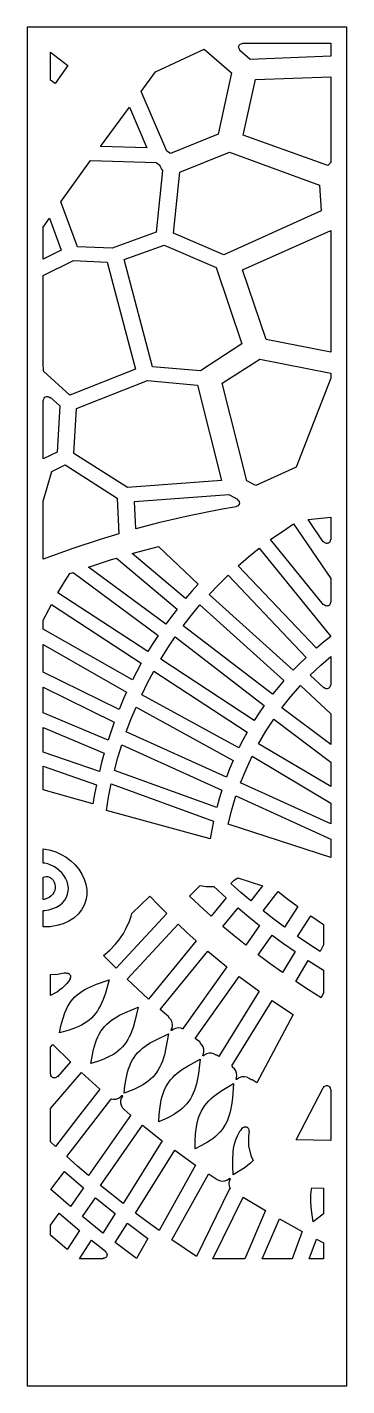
# Model space of a CAD drawing. Extents: x 0 to 400, y 0 to 1700.
import ezdxf

# ---------------------------------------------------------------- set-up
doc = ezdxf.new("R2010")
doc.units = 0
doc.layers.add('CUT', color=1, linetype='CONTINUOUS')
doc.layers.add('OUTLINE', color=7, linetype='CONTINUOUS')

msp = doc.modelspace()

# ---------------------------------------------------------------- linework, layer by layer
at = {"layer": 'CUT'}
for points in [[(29, 1633.59), (29, 1668.72), (50.68, 1652.03), (34.93, 1629.53)], [(255.64, 1642.69), (238.87, 1566.03), (179.16, 1541.77), (174.91, 1544.76), (142.52, 1619.59), (160.63, 1644.03), (221.38, 1672.43)], [(279.13, 1659.7), (266.16, 1670.88), (266.31, 1671.29), (266.26, 1671.51), (265.57, 1672.29), (265.12, 1673), (264.71, 1674.22), (264.64, 1675.07), (264.84, 1676.33), (265.19, 1677.11), (265.66, 1677.82), (266.62, 1678.67), (267.77, 1679.21), (269.29, 1679.45), (269.48, 1679.59), (269.64, 1680), (380, 1680), (380, 1663.74)], [(376.21, 1526.77), (270.49, 1565.01), (285.79, 1634.59), (380, 1638.01), (380, 1530.82)], [(91.92, 1550.6), (127.96, 1599.9), (149.92, 1548.98)], [(169.28, 1520.84), (161.24, 1443.46), (106.44, 1423.6), (62.91, 1425.34), (42.22, 1481.44), (79.37, 1533.27), (161.38, 1530.76), (165.93, 1527.54), (166.15, 1526.3), (166.66, 1524.72), (167.9, 1522.49)], [(253.36, 1543.61), (365.86, 1502.44), (367.8, 1470.18), (246.21, 1415.28), (183.23, 1442.35), (191.19, 1518.61)], [(20, 1449.91), (27.83, 1461.07), (42.54, 1421.03), (20, 1409.81)], [(380, 1445.78), (380, 1293.24), (299.18, 1309.04), (269.64, 1396.45)], [(171.5, 1427.36), (236.58, 1399.19), (268.67, 1303.76), (216.7, 1270.02), (156.83, 1275.17), (121.17, 1409.27)], [(135.57, 1272.25), (53.5, 1239.6), (20.5, 1269.61), (20, 1279.69), (20, 1389.1), (58.03, 1407.92), (100.09, 1406.12)], [(243.92, 1254.43), (291.06, 1284.8), (380, 1267.07), (380, 1260.92), (336.62, 1149.45), (285.97, 1126.35), (274.83, 1132.23)], [(243.18, 1132.94), (125.48, 1124.07), (58.55, 1166.66), (61.82, 1222.83), (150.5, 1257.84), (213.17, 1252.19)], [(28.64, 1236.75), (28.82, 1236.89), (40.73, 1226.01), (37.39, 1168.41), (20, 1159.78), (20, 1233), (20.41, 1233.16), (20.55, 1233.35), (20.78, 1234.85), (21.31, 1236), (22.15, 1236.95), (23.22, 1237.62), (24.45, 1237.96), (25.71, 1237.94), (26.92, 1237.56), (28.19, 1236.72)], [(47.64, 1152.27), (112.44, 1110.82), (114.61, 1066.05), (91.53, 1059.15), (56.95, 1047.75), (20, 1034.41), (20, 1107.06), (31.04, 1144.09)], [(261.47, 1099.64), (241.9, 1096.38), (202.52, 1088.61), (164.31, 1079.72), (135.91, 1072.15), (134.24, 1106.62), (252.14, 1115.19), (263.07, 1109.36), (262.99, 1109.15), (263.11, 1108.71), (264.37, 1107.77), (265.14, 1106.72), (265.46, 1105.91), (265.64, 1104.61), (265.43, 1103.33), (265.08, 1102.52), (264.57, 1101.8), (263.95, 1101.2), (262.8, 1100.56), (261.73, 1100.24), (261.56, 1100.08)], [(304.64, 1058.77), (323.62, 1072.01), (333.38, 1078.36), (380, 1010.27), (380, 980.67), (379.59, 980.51), (379.45, 980.32), (379.31, 979.21), (379.06, 978.38), (378.65, 977.62), (378.11, 976.96), (377.44, 976.41), (376.67, 976), (375.84, 975.75), (374.99, 975.67), (374.13, 975.76), (373.3, 976.01), (372.19, 976.68), (371.38, 977.46), (371.16, 977.52), (370.74, 977.38)], [(351.5, 1083.82), (380, 1087.07), (380, 1059.04), (379.59, 1058.88), (379.45, 1058.69), (379.31, 1057.59), (379.06, 1056.77), (378.67, 1056), (378.13, 1055.34), (377.09, 1054.57), (376.3, 1054.23), (375.47, 1054.07), (374.61, 1054.06), (373.76, 1054.22), (372.6, 1054.75), (371.93, 1055.29), (371.18, 1056.13), (370.74, 1056.19), (370.54, 1056.1)], [(140.59, 1044.14), (164.38, 1050.38), (214, 1003.19), (206.06, 994.3), (198.33, 985.25), (131.35, 1041.42)], [(290.48, 1048.07), (379.96, 937.54), (370.97, 930.47), (362.22, 923.19), (264.21, 1026.1), (277.14, 1037.27)], [(178.01, 959.28), (173.39, 952.89), (76.75, 1024.45), (105.59, 1033.83), (111.77, 1035.65), (187.53, 971.87)], [(53.26, 1016.29), (57.48, 1017.78), (163.72, 938.77), (157.32, 928.86), (151.16, 918.82), (38.53, 992.17), (46.73, 1005.89)], [(349, 911.34), (340.87, 903.51), (332.98, 895.48), (227.7, 990.07), (239.31, 1002.32), (251.36, 1014.23)], [(30.3, 977.54), (142.64, 904.04), (137.05, 893.68), (131.69, 883.21), (20, 946.72), (20, 957.85)], [(195.29, 950.98), (205.53, 964.21), (216.22, 977.12), (321.14, 882.49), (313.92, 873.95), (306.95, 865.23)], [(185.24, 937.05), (296.55, 851.21), (290.26, 842.03), (284.24, 832.69), (167.12, 909.11), (175.94, 923.22)], [(20, 892.89), (20, 927.47), (124.35, 867.82), (121.14, 860.67), (115.04, 846.21)], [(371.32, 873.43), (371.15, 873.3), (354.23, 889.09), (367.62, 901.74), (380, 912.42), (380, 877.15), (379.59, 876.99), (379.45, 876.8), (379.21, 875.29), (378.68, 874.14), (377.83, 873.19), (377.5, 872.92), (376.75, 872.51), (375.53, 872.19), (374.26, 872.21), (373.05, 872.61), (371.77, 873.46)], [(158.54, 894.32), (275.36, 817.74), (270.04, 807.99), (265, 798.1), (143.32, 864.78), (150.69, 879.67)], [(20, 841.9), (20, 874.2), (108.89, 830.28), (101.24, 807.96)], [(341.99, 876.37), (380, 840.76), (380, 802.47), (318.66, 848.36), (329.97, 862.62)], [(136.26, 849.22), (257.67, 782.33), (253.36, 772.08), (249.33, 761.72), (124.01, 818.29), (129.89, 833.86)], [(380, 749.75), (289.5, 803.29), (298.61, 818.95), (308.47, 834.16), (380, 780.41)], [(20, 823.65), (96.31, 791.55), (93.2, 780.13), (90.34, 768.62), (20, 793.06)], [(118.48, 802.06), (243.59, 745.23), (240.29, 734.56), (237.29, 723.79), (109.25, 769.95), (113.61, 786.1)], [(273.87, 771.38), (281.46, 787.83), (380, 729.24), (380, 703.36), (267.06, 754.56)], [(86.62, 751.81), (84.37, 740.11), (82.35, 728.35), (20, 745.76), (20, 775.14)], [(105.29, 753.17), (233.17, 706.7), (230.91, 695.68), (228.95, 684.57), (99.11, 720.07), (101.94, 736.69)], [(256.02, 720.6), (261.26, 738.05), (380, 683.89), (380, 660.94), (251.58, 702.86)], [(43.25, 641.95), (40.2, 644.95), (36.86, 647.57), (33.28, 649.8), (29.56, 651.6), (25.77, 652.97), (21.97, 653.89), (20, 654.15), (20, 671.94), (22.65, 671.66), (29.35, 670.2), (36.03, 667.97), (42.56, 664.99), (48.81, 661.29), (54.65, 656.9), (59.96, 651.91), (64.61, 646.38), (68.49, 640.4), (71.51, 634.07), (73.58, 627.5), (74.64, 620.82), (74.63, 614.14), (73.52, 607.6), (71.31, 601.33), (68.01, 595.44), (63.65, 590.07), (58.3, 585.32), (52.02, 581.31), (44.93, 578.12), (37.12, 575.83), (28.73, 574.51), (20, 574.2), (20, 594.9), (21.86, 594.94), (27.25, 595.71), (32.25, 597.1), (36.8, 599.04), (40.81, 601.51), (44.24, 604.42), (47.03, 607.71), (49.17, 611.32), (50.63, 615.15), (51.41, 619.14), (51.52, 623.19), (50.99, 627.25), (49.84, 631.21), (48.13, 635.03), (45.91, 638.63)], [(31.45, 633.96), (32.4, 632.71), (33.71, 630.4), (34.64, 627.85), (35.11, 625.22), (35.09, 622.56), (34.56, 619.95), (33.52, 617.44), (31.96, 615.1), (29.91, 613), (27.39, 611.19), (24.44, 609.73), (21.1, 608.67), (20, 608.49), (20, 636.48), (21.54, 637.08), (23.59, 637.35), (25.75, 637.15), (27.87, 636.48), (29.82, 635.39)], [(254.96, 628.36), (258.97, 632.86), (263.6, 635.82), (294.57, 625.71), (280.07, 606.69), (267.39, 617.43)], [(114.62, 557.66), (120.34, 566.09), (123.64, 571.97), (127.91, 581.41), (130.12, 587.68), (131.02, 591.17), (153.56, 612.52), (164.08, 601.69), (174.79, 590.99), (111.39, 522.49), (95.65, 538.57), (98.1, 540.42), (103.45, 545.16), (110.26, 552.29)], [(220.99, 595.81), (203.21, 612.5), (216.34, 626.13), (224.09, 624.77), (233.65, 624.88), (249.18, 610.79), (230.08, 587.61)], [(326.28, 608.94), (338.79, 599.65), (322.1, 573.88), (308.65, 583.94), (295.45, 594.21), (313.98, 618.44)], [(244.86, 574.72), (264.05, 597.92), (277.36, 586.86), (290.93, 576.01), (273.48, 551.22), (259.03, 562.85)], [(352.3, 552.67), (338.36, 562.23), (355.14, 588.03), (371, 577.3), (371, 551.68), (366.47, 543.35)], [(125.07, 509.03), (188.75, 577.54), (199.91, 567.15), (211.27, 556.91), (151.91, 483.92), (138.36, 496.39)], [(335.15, 543.46), (319.49, 517.13), (304.2, 527.99), (289.18, 539.11), (306.71, 563.92), (320.81, 553.57)], [(181.74, 452.72), (181.01, 455.71), (179.58, 458.42), (177.46, 460.75), (177.31, 461.16), (177.46, 461.54), (166.41, 471.03), (226.03, 544.06), (237.82, 534.16), (249.8, 524.41), (195.09, 447.49), (195.15, 447.3), (195.01, 446.86), (194.61, 446.65), (194.38, 446.67), (193.28, 446.98), (192.51, 447.32), (189.12, 447.78), (185.72, 447.3), (182.58, 445.91), (180.96, 444.61), (180.72, 444.58), (180.5, 444.65), (180.31, 444.8), (180.18, 445.25), (180.93, 446.68), (181.71, 449.64)], [(336.06, 505.85), (351.8, 532.22), (371, 519.91), (371, 491.65), (367.96, 485.52), (351.89, 495.55)], [(54.2, 511.95), (54.08, 511.1), (53.51, 509.68), (53.53, 509.45), (53.79, 509.12), (51.67, 506.07), (49.28, 503.07), (46.71, 500.28), (43.95, 497.7), (41, 495.33), (37.85, 493.17), (34.52, 491.22), (29, 488.6), (29, 514.48), (38.08, 515.24), (46.47, 516.56), (48.13, 516.93), (48.22, 516.73), (48.59, 516.47), (49.7, 516.58), (50.54, 516.52), (51.38, 516.29), (52.48, 515.67), (53.38, 514.76), (53.8, 514.02), (54.09, 513.21)], [(218.64, 426.87), (216.43, 429.1), (216.25, 429.5), (216.38, 429.88), (210.07, 434.78), (265.35, 512.21), (277.74, 502.83), (290.32, 493.61), (239.92, 412.02), (237.36, 413.94), (237.03, 413.71), (236.59, 413.77), (233.73, 415.39), (230.61, 416.19), (227.37, 416.16), (224.27, 415.3), (221.48, 413.66), (220.6, 412.83), (220.13, 412.84), (219.93, 412.98), (219.77, 413.42), (220.6, 415.23), (221.23, 418.23), (221.09, 421.3), (220.22, 424.24)], [(40.26, 441.6), (42.22, 450.36), (44.48, 458.84), (47.25, 466.82), (48.87, 470.58), (50.66, 474.17), (52.64, 477.56), (54.82, 480.76), (57.19, 483.75), (59.77, 486.54), (62.55, 489.12), (65.52, 491.51), (68.67, 493.72), (72, 495.75), (75.49, 497.62), (79.12, 499.36), (86.74, 502.49), (102.78, 508.08), (97.85, 491.36), (95.04, 483.39), (93.47, 479.57), (91.76, 475.9), (89.88, 472.39), (87.83, 469.06), (85.6, 465.91), (83.17, 462.95), (80.54, 460.2), (77.7, 457.66), (74.66, 455.31), (71.43, 453.17), (68.01, 451.22), (64.41, 449.44), (60.66, 447.84), (52.75, 445.05)], [(259.41, 396.79), (257.1, 398.89), (256.9, 399.28), (257.01, 399.67), (255.97, 400.4), (306.62, 482.1), (319.59, 473.28), (332.74, 464.63), (287.24, 378.95), (281.1, 383.09), (280.72, 382.83), (280.27, 382.92), (277.78, 384.6), (274.85, 386.06), (271.68, 386.71), (268.46, 386.51), (265.39, 385.48), (262.69, 383.69), (262.2, 383.23), (261.97, 383.17), (261.53, 383.34), (261.35, 383.77), (261.95, 385.3), (262.42, 388.32), (262.13, 391.37), (261.11, 394.25)], [(88.47, 436.68), (90.27, 440.21), (92.29, 443.56), (94.51, 446.71), (96.95, 449.66), (99.6, 452.42), (102.45, 454.99), (105.49, 457.37), (108.72, 459.6), (112.12, 461.67), (115.66, 463.6), (123.13, 467.15), (138.89, 473.6), (134.83, 456.42), (132.43, 448.2), (131.05, 444.26), (129.53, 440.45), (127.83, 436.8), (125.96, 433.32), (123.88, 430.02), (121.6, 426.91), (119.1, 423.99), (116.4, 421.27), (113.48, 418.74), (110.35, 416.41), (107.02, 414.26), (103.51, 412.29), (96.01, 408.81), (88.01, 405.82), (79.73, 403.15), (81.23, 412.13), (83.07, 420.84), (85.43, 429.07), (86.85, 432.96)], [(37.9, 386.85), (37.44, 386.84), (36.38, 385.96), (35.2, 385.43), (33.94, 385.26), (32.67, 385.46), (31.89, 385.8), (31.18, 386.28), (30.33, 387.23), (29.79, 388.39), (29.55, 389.91), (29.41, 390.1), (29, 390.26), (29, 423.63), (32.25, 427.04), (54.1, 405.41), (38.08, 386.74)], [(125.62, 392.66), (126.84, 396.67), (128.27, 400.52), (129.89, 404.2), (131.74, 407.69), (133.8, 410.99), (136.09, 414.1), (138.6, 417.03), (141.32, 419.77), (144.24, 422.34), (147.36, 424.75), (150.65, 427.02), (154.11, 429.15), (161.4, 433.12), (176.85, 440.43), (173.67, 422.81), (171.7, 414.36), (170.53, 410.3), (169.2, 406.36), (167.69, 402.58), (165.99, 398.95), (164.08, 395.5), (161.96, 392.23), (159.62, 389.15), (157.04, 386.26), (154.25, 383.56), (151.24, 381.03), (148.02, 378.69), (144.6, 376.52), (141.01, 374.5), (133.39, 370.86), (121.25, 366.08), (122.29, 375.27), (123.68, 384.19)], [(171.46, 369.6), (173.12, 373.24), (175.02, 376.69), (177.14, 379.96), (179.5, 383.05), (182.09, 385.97), (184.88, 388.72), (187.88, 391.32), (191.06, 393.77), (194.4, 396.11), (201.5, 400.48), (216.59, 408.65), (214.34, 390.64), (212.8, 381.97), (211.84, 377.78), (210.72, 373.73), (209.41, 369.82), (207.89, 366.05), (206.16, 362.46), (204.21, 359.04), (202.02, 355.8), (199.6, 352.73), (196.94, 349.85), (194.05, 347.15), (190.95, 344.61), (187.64, 342.24), (184.15, 340.01), (176.7, 335.94), (164.78, 330.49), (165.35, 339.87), (166.28, 348.99), (167.77, 357.68), (168.79, 361.82), (170.02, 365.8)], [(90.79, 371.26), (62.93, 335.29), (35.29, 299.63), (29, 305.41), (29, 347.06), (67.92, 392.23)], [(210.28, 296.49), (210.35, 306.04), (210.8, 315.35), (211.85, 324.25), (212.65, 328.5), (213.67, 332.6), (214.91, 336.54), (216.39, 340.31), (218.11, 343.9), (220.07, 347.32), (222.27, 350.58), (224.7, 353.66), (227.36, 356.59), (230.22, 359.38), (233.28, 362.03), (236.51, 364.56), (243.39, 369.35), (258.07, 378.38), (256.77, 359.99), (255.69, 351.11), (254.95, 346.82), (254.03, 342.65), (252.93, 338.61), (251.61, 334.72), (250.07, 330.99), (248.29, 327.42), (246.27, 324.02), (244, 320.79), (241.48, 317.73), (238.74, 314.84), (235.76, 312.11), (232.57, 309.54), (229.19, 307.11), (225.64, 304.8), (218.12, 300.51)], [(370.29, 373.05), (370.49, 372.98), (370.92, 373.1), (371.85, 374.35), (372.52, 374.91), (373.27, 375.33), (374.53, 375.65), (375.82, 375.6), (376.66, 375.35), (377.43, 374.95), (378.39, 374.09), (379.07, 372.97), (379.31, 372.14), (379.45, 371.03), (379.59, 370.84), (380, 370.68), (380, 307.1), (336.59, 307.96)], [(116.98, 357.26), (116.87, 354.08), (117.58, 350.97), (119.05, 348.14), (121.23, 345.75), (128.9, 339.26), (129.12, 338.96), (129.12, 338.52), (129.01, 338.36), (129.12, 338.27), (76.79, 263.19), (63.05, 274.95), (49.5, 286.84), (104.89, 358.07), (104.78, 358.38), (104.95, 358.83), (105.15, 358.96), (105.56, 359), (108.11, 358.55), (111.21, 358.79), (114.14, 359.79), (116.74, 361.49), (118.4, 363.25), (118.83, 363.29), (119.18, 363.03), (119.26, 362.6), (117.9, 360.31)], [(105.75, 239.36), (91.62, 250.83), (144.19, 325.98), (169.07, 306.49), (120.08, 228.02)], [(273.85, 324.08), (274.66, 323.84), (275.41, 323.44), (276.07, 322.9), (276.61, 322.25), (277.02, 321.5), (277.28, 320.7), (277.38, 319.86), (277.33, 318.79), (277.43, 318.58), (277.81, 318.35), (276.75, 312.28), (277.11, 300.13), (279.9, 288.31), (282.91, 281.84), (279.33, 278.53), (276.07, 275.9), (272.64, 273.38), (265.33, 268.64), (257.68, 264.18), (257.25, 273.89), (257.21, 283.37), (257.78, 292.46), (258.36, 296.82), (259.16, 301.03), (260.2, 305.09), (261.48, 308.99), (263.01, 312.73), (264.8, 316.3), (266.62, 319.36), (267.04, 319.27), (267.26, 319.35), (267.43, 319.52), (269.64, 322.63), (270.59, 323.46), (271.36, 323.85), (272.16, 324.09), (273, 324.17)], [(150.22, 205.09), (135.52, 216.12), (184.74, 294.68), (210.58, 275.99), (165.11, 194.2)], [(29.62, 245.81), (46.7, 268.16), (70.49, 247.66), (54.36, 224.34)], [(252.9, 249.77), (253.99, 247.3), (254.05, 246.9), (253.97, 246.67), (253.8, 246.49), (253.39, 246.39), (211.86, 161.82), (196.42, 172.23), (181.15, 182.79), (226.84, 264.7), (227.07, 264.55), (227.39, 264.79), (227.83, 264.76), (237.57, 258.28), (240.67, 256.79), (244.01, 256.2), (247.4, 256.54), (250.56, 257.79), (252.86, 259.54), (253.05, 259.64), (253.49, 259.6), (253.78, 259.28), (253.82, 259.06), (252.77, 256.27), (252.4, 253.01)], [(365.13, 210.42), (357.94, 205.05), (355.86, 219.95), (355.09, 229.56), (354.99, 234.23), (355.1, 238.77), (355.45, 243.2), (356.06, 247.56), (371, 247.26), (371, 215.23)], [(69.11, 211.98), (85.32, 235.31), (110.02, 215.46), (94.81, 191.18)], [(270.46, 236.12), (298.16, 219.19), (272.32, 159), (232.47, 159)], [(29, 188.41), (29, 201.08), (39.84, 215.96), (65.61, 194.29), (50.04, 170.67)], [(315.55, 209.01), (344.13, 193.03), (331.54, 159), (294.01, 159)], [(151, 184.36), (136.76, 159.13), (110.12, 179.22), (125.41, 203.53)], [(95.15, 159.41), (94.99, 159), (65.32, 159), (80.6, 182.11), (98.21, 168.3), (98.08, 167.88), (98.15, 167.66), (99.2, 166.52), (99.78, 165.34), (99.99, 164.06), (99.81, 162.77), (99.27, 161.59), (98.41, 160.61), (97.68, 160.13), (96.87, 159.79), (95.34, 159.55)], [(362.06, 183.45), (371, 178.81), (371, 159), (352.98, 159)]]:
    msp.add_lwpolyline(points, close=True, dxfattribs=at)
at = {"layer": 'OUTLINE'}
msp.add_lwpolyline([(0, 0), (400, 0), (400, 1700), (0, 1700)], close=True, dxfattribs=at)

doc.saveas('drawing.dxf')
